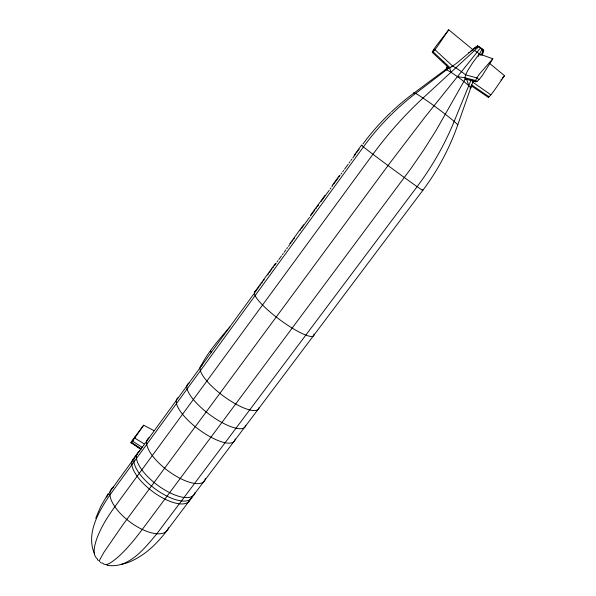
<?xml version="1.0" encoding="UTF-8"?>
<svg xmlns="http://www.w3.org/2000/svg" width="596" height="596" viewBox="0 0 596 596"><rect width="100%" height="100%" fill="white"/><g stroke="black" fill="none" stroke-linecap="round" stroke-linejoin="round"><path stroke-width="0.89" d="M140.872 449.362L130.964 442.642A1.214 0.387 -62.1 0 1 131.127 442.299L131.47 441.696A14.982 4.79 -62.1 0 1 132.416 440.22L143.666 425.216L154.118 430.692M473.254 80.721L457.721 124.966C449.496 148.397 437.68 170.575 422.75 190.422L166.351 531.379C156.48 544.312 144.12 556.038 128.848 562.192M482.276 55.011L483.796 50.675L482.983 50.094M481.873 54.69L482.149 53.968M482.425 53.245L482.834 52.157M482.976 51.8L483.036 50.422M95.733 518.244L100.664 506.57L108.07 493.764M478.379 56.352L482.119 48.909L480.748 48.581M471.011 80.169L454.167 121.413C444.676 144.627 432.145 166.589 417.111 186.652L156.837 533.778C144.739 548.201 128.885 568.74 107.764 565.351M481.225 55.167L483.334 50.012L481.24 48.768M447.291 66.409L447.179 66.633A7.376 6.481 -61.9 0 0 446.635 68.019A2.771 2.444 -62.1 0 0 446.553 68.413A1.311 1.155 -62.1 0 0 446.553 68.801L446.702 69.091M465.126 79.119A1.87 1.55 85.1 0 1 464.999 77.763A7.919 6.675 85.4 0 1 465.267 76.191L465.707 74.88A37.563 33.16 83.1 0 1 467.905 70.261L472.784 62.602L479.311 53.908L492.788 58.803L482.164 75.729A40.513 35.581 -63.4 0 1 478.96 79.611L478.022 80.549A7.971 6.951 -61 0 1 476.86 81.458L476.45 81.354M106.662 497.094L107.481 495.716M107.898 495.038L108.74 493.697M448.728 29.8L437.889 45.721A37.824 12.576 -52.1 0 1 434.894 49.677L434.052 50.697A7.748 2.645 -52 0 1 433.076 51.777L432.517 51.554A7.837 2.704 -51.9 0 1 433.203 50.355L433.888 49.282A40.498 14.319 -51.5 0 1 436.697 45.266L448.728 29.8L472.881 49.662L477.679 45.996L478.573 46.734M109.59 492.37L115.766 483.617M489.711 63.504L504.507 75.677L493.875 91.017A36.721 14.416 -50.8 0 1 490.895 94.801L490.061 95.762A7.517 3.025 -50.6 0 1 489.078 96.79A1.661 0.67 -50.6 0 1 488.37 97.334M229.095 327.845C218.434 340.212 207.341 352.795 200.189 367.523M254.574 292.137L275.464 263.432M289.44 244.226L303.565 224.819M310.672 215.044L325.014 195.339M332.24 185.408L339.496 175.433M354.136 155.318L361.489 145.201M116.101 483.162L116.436 482.7M116.771 482.238L119.446 478.558M119.781 478.096L121.13 476.256M121.465 475.794L122.471 474.409M122.806 473.947L124.154 472.099M124.489 471.637L125.495 470.244M125.838 469.782L127.186 467.927M127.522 467.465L128.87 465.61M129.205 465.148L130.226 463.755M130.561 463.286L131.917 461.431M132.252 460.961L135.009 457.177M135.657 456.29L136.842 454.659M136.998 454.443L137.311 454.01M137.467 453.794L138.57 452.29M138.726 452.073L139.822 450.561M139.978 450.345L140.291 449.913M140.447 449.697L141.55 448.192M141.706 447.976L143.278 445.815M143.435 445.599L144.537 444.08L134.808 438.097L134.659 437.024L135.501 437.538M144.85 443.647L146.273 441.703M146.586 441.271L148.166 439.096M148.322 438.88L149.268 437.576A35.268 13.462 36.6 0 0 168.862 471.429A35.268 13.462 36.6 0 0 205.411 478.283M149.633 437.084L151.079 435.095M151.444 434.596L153.977 431.117M154.342 430.617L155.787 428.621M156.152 428.122L157.605 426.125M157.97 425.626L158.7 424.628M159.065 424.128L160.518 422.124M160.883 421.625L162.343 419.621M162.708 419.122L163.438 418.116M163.803 417.617L165.263 415.606M165.628 415.099L167.096 413.088M167.461 412.588L168.191 411.583M168.556 411.076L170.024 409.065M170.389 408.558L171.864 406.539M172.229 406.032L172.967 405.019M173.332 404.52L174.807 402.494M175.172 401.987L176.647 399.961M177.019 399.454L181.415 393.412M181.735 392.965L184.335 389.397M184.663 388.95L187.926 384.465M188.247 384.018L190.944 380.322M191.346 379.764L193.797 376.396M194.207 375.838L197.477 371.338M197.887 370.772L198.706 369.647M199.124 369.08L200.353 367.389M200.763 366.823L203.46 363.12M203.825 362.621L205.285 360.61M205.657 360.103L208.22 356.579M208.585 356.073L210.06 354.054M210.425 353.547L213.003 350.008M213.368 349.502L214.843 347.475M215.216 346.969L217.801 343.415M218.173 342.901L219.648 340.867M220.021 340.361L222.613 336.792M222.986 336.286L224.848 333.73M225.214 333.224L227.448 330.154M228.194 329.134L230.808 325.543M231.181 325.029L233.796 321.438M234.168 320.924L235.666 318.86M236.038 318.346L236.791 317.318M237.163 316.804L238.668 314.74M239.041 314.226L241.678 310.605M242.05 310.091L243.935 307.506M244.315 306.985L245.068 305.949M245.44 305.428L246.953 303.357M247.333 302.835L248.085 301.8M248.465 301.278L249.977 299.199M250.357 298.678L251.117 297.635M251.497 297.113L252.257 296.07M252.63 295.549L253.009 295.027M253.389 294.506L253.769 293.984M254.529 292.941L255.289 291.898M255.669 291.377L259.081 286.683M259.938 285.514L260.795 284.337M261.651 283.16L262.508 281.983M263.365 280.805L264.222 279.628M267.656 274.905L268.513 273.728M269.377 272.543L270.241 271.359M271.098 270.174L271.962 268.99M272.826 267.805L273.691 266.621M274.555 265.436L276.283 263.06M277.147 261.868L278.012 260.675M278.876 259.483L281.483 255.907M282.348 254.715L283.219 253.524M284.091 252.324L285.834 249.933M286.706 248.733L287.577 247.541M288.449 246.342L289.321 245.142M290.192 243.935L291.072 242.736M291.943 241.536L292.822 240.33M293.694 239.13L294.573 237.923M299.84 230.682L300.719 229.475M301.606 228.261L309.555 217.331M310.441 216.117L314.882 210.015M315.776 208.794L316.662 207.564M317.556 206.343L318.443 205.121M321.125 201.441L329.193 190.355M330.087 189.118L330.989 187.882M331.89 186.645L332.791 185.408M333.693 184.171L338.208 177.966M339.109 176.721L340.018 175.477M340.919 174.233L341.828 172.989M342.737 171.745L343.646 170.493M344.555 169.249L348.191 164.243M349.1 162.991L350.016 161.739M350.925 160.488L351.841 159.229M352.75 157.977L355.499 154.208M356.415 152.948L357.332 151.689M358.248 150.43L359.165 149.164M362.927 144.008L364.29 142.183M364.633 141.729L364.975 141.274M365.318 140.82L366.711 139.017M367.069 138.57L369.2 135.888M143.666 425.216L132.543 441.122A14.587 4.567 -61.9 0 1 131.552 442.321L131.18 442.709A1.214 0.38 -62 0 1 130.993 442.85L130.978 442.85M369.557 135.441L372.113 132.349M500.886 79.983L501.266 79.529M502.212 78.389L504.507 75.677M372.478 131.91L376.232 127.559M376.612 127.134L377.38 126.27M229.475 327.413L229.847 326.988M377.767 125.845L381.678 121.606M382.073 121.189L382.878 120.355M383.273 119.938L386.931 116.227M492.788 58.803L479.698 73.718A39.276 33.726 -58.7 0 0 476.875 77.92L476.278 79.03A7.934 6.884 -60.2 0 0 475.675 80.505A1.751 1.52 -60.4 0 0 475.623 81.727M387.34 115.818L388.167 115.006M388.585 114.596L389.412 113.791M389.829 113.389L390.671 112.584M391.512 111.787L391.937 111.385M392.362 110.99L397.085 106.684M397.525 106.304L400.601 103.629M401.041 103.25L401.935 102.497M402.382 102.125L404.17 100.635M404.624 100.27L405.526 99.532M405.98 99.167L407.806 97.714M474.774 48.589L475.385 48.112M476.904 46.905L477.508 46.421L478.074 46.786L477.351 46.197L472.725 49.714M408.26 97.349L431.05 80.326M431.444 80.035L433.411 78.575M433.806 78.285L448.505 67.385M472.323 49.721L477.284 46.041L478.305 46.764M468.68 52.597L469.231 52.202M470.624 51.219L472.881 49.662L456.976 62.923A37.473 15.354 -32.1 0 1 452.61 66.044L451.395 66.819M113.091 487.29L113.612 486.932M134.957 457.49L134.621 457.706A35.075 14.267 36.6 0 0 152.576 491.506A35.075 14.267 36.6 0 0 190.258 499.135M136.849 454.763L136.685 454.867A35.097 14.155 36.6 0 0 154.893 488.698A35.097 14.155 36.6 0 0 192.411 496.17M139.68 451.112L139.196 451.425A35.134 14.013 36.6 0 0 157.672 485.256A35.134 14.013 36.6 0 0 195.011 492.609M189.185 382.975L188.902 383.124A35.805 11.235 36.6 0 0 209.68 414.637A35.805 11.235 36.6 0 0 245.761 425.216M202.409 364.931L201.992 365.132A35.983 10.482 36.5 0 0 223.425 396.049A35.983 10.482 36.5 0 0 259.141 407.426M128.229 562.43L125.778 563.265M99.919 561.648L99.361 561.276L99.89 559.547L103.927 552.313L122.575 525.173L390.149 162.693L425.067 116.965L480.503 47.956M125.175 563.443L123.387 563.935M122.798 564.077L121.629 564.33M466.72 78.955L467.622 79.179M469.179 79.566L469.961 79.76M471.667 80.177L472.323 80.341M474.043 80.765L474.714 80.929M475.75 81.674L465.23 79.052L435.862 130.815L423.845 149.782L410.666 168.914L142.273 529.449C134.465 539.79 126.255 549.966 116.414 558.452C112.853 560.903 106.431 567.608 102.356 562.907M478.551 79.506L478.96 79.611L476.875 77.92L465.707 74.88A13.82 1.386 36.3 0 0 461.311 71.594A13.753 1.386 36.3 0 0 455.769 67.855A13.82 1.386 36.3 0 0 452.602 66.037L434.894 49.677L433.888 49.282L434.775 50.101M107.429 565.224L106.468 564.777M490.195 94.488L490.895 94.801L472.427 81.957M488.593 96.232A7.606 3.092 -50.5 0 0 488.452 96.5L489.078 96.79L471.607 84.885M362.055 145.454L361.921 145.379A38.137 0.648 36.4 0 0 392.69 168.996A38.137 0.648 36.4 0 0 422.266 189.819M133.228 440.735L132.416 440.22L132.543 441.122L142.243 447.373M141.036 448.766L131.127 442.299L140.894 449.086M97.647 559.227C91.851 554.675 94.555 546.048 96.299 540.125C100.493 528.004 107.399 517.03 114.872 506.682L372.932 154.26C387.787 133.996 404.52 115.095 422.989 98.057L478.849 46.585L479.586 47.36M447.276 68.451L446.635 68.019L447.328 68.57M447.194 68.845L446.553 68.413L447.082 68.838M471.16 85.735L488.273 97.297M100.463 562.371L101.558 563.123M481.352 48.939L481.762 49.222M481.963 49.371L482.574 49.803M476.86 81.458L475.683 80.512L464.94 77.741A19.05 1.885 10.3 0 1 457.318 76.579M481.792 49.386L482.32 49.833M433.076 51.777L449.987 67.624A18.968 6.653 48.1 0 0 450.963 72.272M432.517 51.554L433.575 52.545M443.253 61.649L443.67 62.036M446.382 64.591L446.799 64.979M432.301 52.351L448.907 68.004L415.635 93.445C395.781 108.628 378.14 126.702 363.426 146.907L109.947 494.881C98.713 511.472 85.675 533.599 94.533 553.878M97.55 559.748L98.444 560.672M210.611 350.508L211.118 352.549M168.445 527.721A34.784 15.429 36.6 0 1 130.777 522.565A34.784 15.429 36.6 0 1 112.949 487.386M235.189 438.932A35.663 11.823 36.6 0 1 199.22 429.761A35.663 11.823 36.6 0 1 178.495 397.428M313.943 334.058A36.706 7.316 36.5 0 1 280.828 320.477A36.706 7.316 36.5 0 1 255.49 291.437M413.915 93.222A27.319 1.542 36.4 0 1 436.086 107.295A27.319 1.542 36.4 0 1 457.43 125.175M445.391 70.03A15.757 1.483 36.3 0 1 459.143 77.912A15.757 1.483 36.3 0 1 469.968 88.201M466.4 79.015A18.997 5.126 63.4 0 1 468.747 85.735M471.086 85.668A19.042 6.698 48 0 1 470.684 88.052M445.264 69.784A18.916 9.849 23.2 0 1 449.079 67.393M472.509 49.572A5.841 0.738 36.3 0 1 476.107 51.517A5.841 0.738 36.3 0 1 480.704 55.13M448.833 67.877A1.892 0.596 -31.4 0 1 449.071 67.549M432.242 52.224A1.713 0.589 -52 0 1 432.547 51.547M433.068 51.755A1.713 0.589 -52 0 1 432.405 52.366M451.395 66.812A7.986 2.704 -32.1 0 1 449.987 67.616A1.892 0.596 -31.4 0 1 448.93 68.048M471.831 80.184A13.753 1.386 36.3 0 1 472.919 81.659A13.82 1.386 36.3 0 1 472.337 81.838M466.154 78.948A1.87 1.55 85 0 1 465.223 79.201M476.83 81.414A1.751 1.52 -60.5 0 1 475.735 81.816M472.576 80.87A37.168 10.624 -69.9 0 1 472.315 81.488M488.198 97.185A1.661 0.678 -50.6 0 1 488.482 96.5M483.52 50.749A4.023 0.529 36.3 0 1 483.051 50.571M477.836 46.786A4.023 0.529 36.3 0 1 477.366 46.227M477.575 45.959A4.023 0.529 36.3 0 1 480.868 47.933A4.023 0.529 36.3 0 1 483.721 50.481"/></g></svg>
